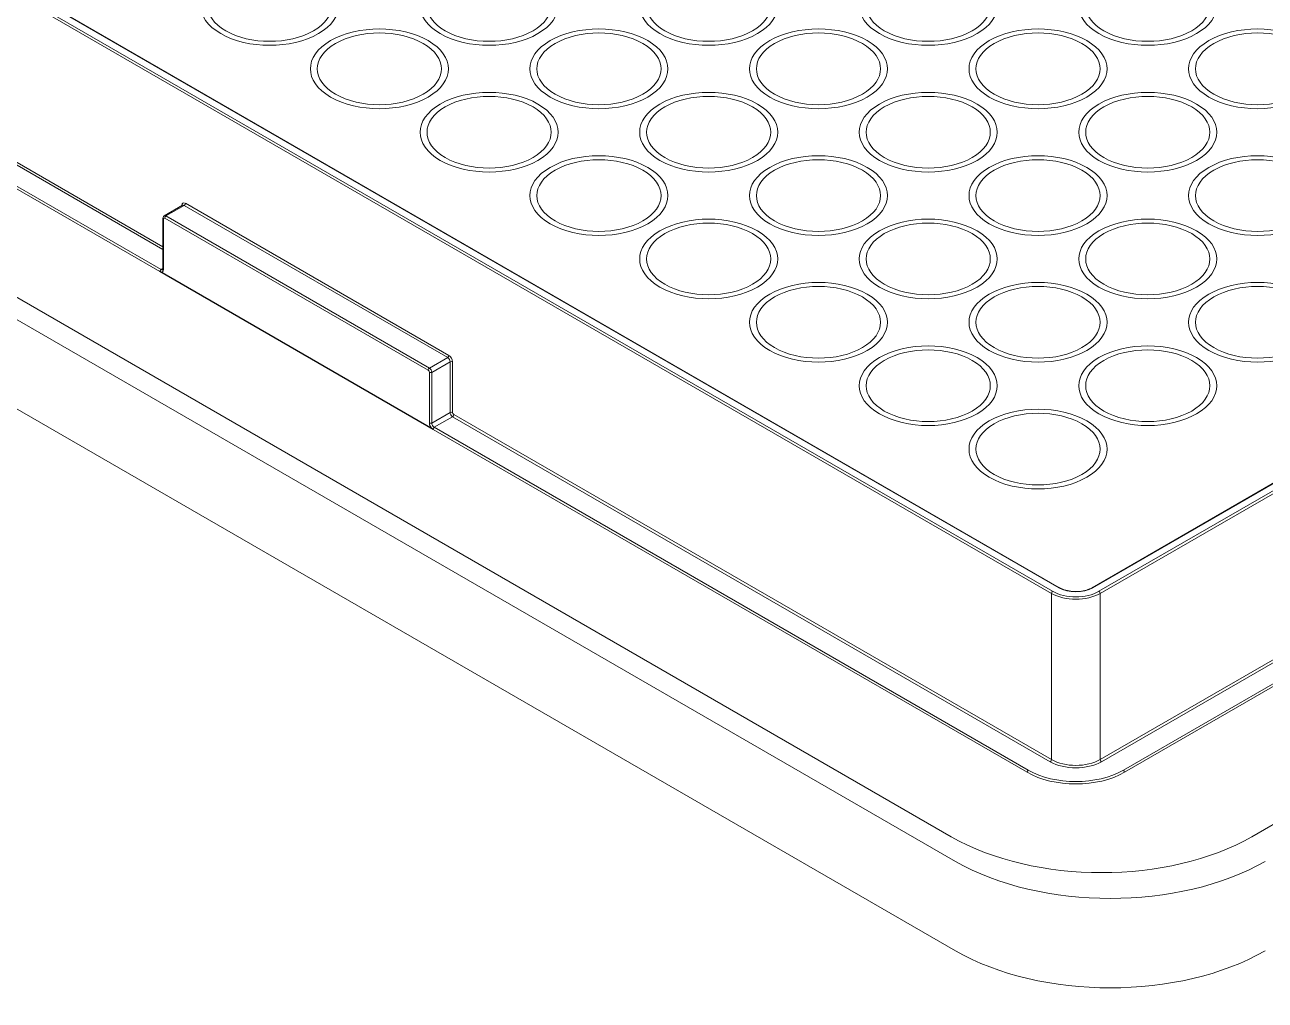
# Model space of a CAD drawing. Header units: inches. Extents: x 0.19 to 7.09, y 0.45 to 4.64.
# Drawn here: x 1.83 to 4.661, y 0.455 to 2.681 of the extents above; entities that cross this region are included whole.
import ezdxf

# ---------------------------------------------------------------- set-up
doc = ezdxf.new("R2010")
doc.units = ezdxf.units.IN
doc.header["$MEASUREMENT"] = 0

msp = doc.modelspace()

# ---------------------------------------------------------------- linework, layer by layer
at = {"color": 0, "linetype": 'Continuous', "lineweight": 0, "extrusion": (-1.66533e-16, 0.816497, 0.57735)}
for p, q in [((0.9602, 3.261, -0.6919), (4.1903, 1.3961, -0.6919)), ((4.1923, 1.3963, -0.6919), (0.9622, 3.2612, -0.6919)), ((0.9447, 3.2475, -0.6919), (4.1736, 1.3833, -0.6919)), ((4.1764, 1.3881, -0.6919), (0.9475, 3.2523, -0.6919)), ((0.7828, 2.9005, -0.6919), (2.1386, 2.1178, -0.6919)), ((2.1413, 2.1226, -0.6919), (0.7856, 2.9053, -0.6919)), ((0.9419, 2.8633, -0.6919), (2.1458, 2.1683, -0.6919)), ((2.1458, 2.1747, -0.6919), (0.9447, 2.8681, -0.6919)), ((0.3898, 2.8296, -0.6919), (3.9544, 0.7716, -0.6919)), ((3.9451, 0.8279, -0.6919), (0.4874, 2.8242, -0.6919)), ((6.4433, 2.6532, -0.6919), (4.2663, 1.3963, -0.6919)), ((4.2682, 1.3961, -0.6919), (6.4452, 2.653, -0.6919)), ((6.4591, 2.645, -0.6919), (4.2821, 1.3881, -0.6919)), ((4.2849, 1.3833, -0.6919), (6.4619, 2.6401, -0.6919)), ((3.9544, 0.5674, -0.6919), (0.3898, 2.6255, -0.6919)), ((2.1485, 2.2451, -0.6919), (2.1903, 2.2693, -0.6919)), ((2.1525, 2.2448, -0.6919), (2.1942, 2.2689, -0.6919)), ((2.1887, 2.2689, -0.6919), (2.1887, 2.2683, -0.6919)), ((2.1942, 2.2689, -0.6919), (2.7956, 1.9217, -0.6919)), ((2.7983, 1.9265, -0.6919), (2.197, 2.2737, -0.6919)), ((2.1458, 2.1242, -0.6919), (2.1458, 2.2399, -0.6919)), ((2.1469, 2.1226, -0.6919), (2.1469, 2.2383, -0.6919)), ((2.1497, 2.2399, -0.6919), (2.751, 1.8928, -0.6919)), ((2.7538, 1.8976, -0.6919), (2.1525, 2.2448, -0.6919)), ((6.4619, 2.2608, -0.6919), (4.2849, 1.0039, -0.6919)), ((4.2877, 0.9991, -0.6919), (6.4647, 2.256, -0.6919)), ((6.4981, 2.2271, -0.6919), (4.3378, 0.9798, -0.6919)), ((4.3406, 0.975, -0.6919), (6.5009, 2.2223, -0.6919)), ((2.1458, 2.1251, -0.6919), (2.1413, 2.1226, -0.6919)), ((6.7989, 2.0795, -0.6919), (4.6309, 0.8279, -0.6919)), ((2.7956, 1.9217, -0.6919), (2.7538, 1.8976, -0.6919)), ((2.7594, 1.8879, -0.6919), (2.8011, 1.912, -0.6919)), ((2.8011, 1.912, -0.6919), (2.8011, 1.7963, -0.6919)), ((2.8067, 1.7963, -0.6919), (2.8067, 1.912, -0.6919)), ((2.7538, 1.8879, -0.6919), (2.7538, 1.7722, -0.6919)), ((2.7594, 1.7722, -0.6919), (2.7594, 1.8879, -0.6919)), ((2.8011, 1.7963, -0.6919), (2.7594, 1.7722, -0.6919)), ((2.7649, 1.7626, -0.6919), (2.8067, 1.7867, -0.6919)), ((2.8067, 1.7867, -0.6919), (4.1708, 0.9991, -0.6919)), ((4.1736, 1.0039, -0.6919), (2.8095, 1.7915, -0.6919)), ((2.7621, 1.7577, -0.6919), (4.1179, 0.975, -0.6919)), ((4.1207, 0.9798, -0.6919), (2.7649, 1.7626, -0.6919)), ((4.1736, 1.0039, -0.6919), (4.1736, 1.3833, -0.6919)), ((4.2849, 1.0039, -0.6919), (4.2849, 1.3833, -0.6919))]:
    msp.add_line(p, q, dxfattribs=at)
msp.add_line((2.7621, 1.7577, -0.6919), (2.1386, 2.1178, -0.6919))
at = {"color": 0, "linetype": 'Continuous', "lineweight": 0}
for centre, major_axis, start_param, end_param in [((2.3891, 2.7253, -0.6919), (0.1575, 0), -2.356194, 3.926991), ((2.3891, 2.7253, -0.6919), (0.1417, 0), -2.356194, 3.926991), ((2.8902, 2.7253, -0.6919), (0.1575, 0), -2.356194, 3.926991), ((2.8902, 2.7253, -0.6919), (0.1417, 0), -2.356194, 3.926991), ((3.3913, 2.7253, -0.6919), (0.1575, 0), -2.356194, 3.926991), ((3.3913, 2.7253, -0.6919), (0.1417, 0), -2.356194, 3.926991), ((3.8924, 2.7253, -0.6919), (0.1575, 0), -2.356194, 3.926991), ((3.8924, 2.7253, -0.6919), (0.1417, 0), -2.356194, 3.926991), ((4.3935, 2.7253, -0.6919), (0.1575, 0), -2.356194, 3.926991), ((4.3935, 2.7253, -0.6919), (0.1417, 0), -2.356194, 3.926991), ((2.6397, 2.5807, -0.6919), (0.1575, 0), -2.356194, 3.926991), ((2.6397, 2.5807, -0.6919), (0.1417, 0), -2.356194, 3.926991), ((3.1408, 2.5807, -0.6919), (0.1575, 0), -2.356194, 3.926991), ((3.1408, 2.5807, -0.6919), (0.1417, 0), -2.356194, 3.926991), ((3.6419, 2.5807, -0.6919), (0.1575, 0), -2.356194, 3.926991), ((3.6419, 2.5807, -0.6919), (0.1417, 0), -2.356194, 3.926991), ((4.143, 2.5807, -0.6919), (0.1575, 0), -2.356194, 3.926991), ((4.143, 2.5807, -0.6919), (0.1417, 0), -2.356194, 3.926991), ((4.6441, 2.5807, -0.6919), (0.1575, 0), -2.356194, 3.926991), ((4.6441, 2.5807, -0.6919), (0.1417, 0), -2.356194, 3.926991), ((2.8902, 2.436, -0.6919), (0.1575, 0), -2.356194, 3.926991), ((2.8902, 2.436, -0.6919), (0.1417, 0), -2.356194, 3.926991), ((3.3913, 2.436, -0.6919), (0.1575, 0), -2.356194, 3.926991), ((3.3913, 2.436, -0.6919), (0.1417, 0), -2.356194, 3.926991), ((3.8924, 2.436, -0.6919), (0.1575, 0), -2.356194, 3.926991), ((3.8924, 2.436, -0.6919), (0.1417, 0), -2.356194, 3.926991), ((4.3935, 2.436, -0.6919), (0.1575, 0), -2.356194, 3.926991), ((4.3935, 2.436, -0.6919), (0.1417, 0), -2.356194, 3.926991), ((3.1408, 2.2914, -0.6919), (0.1575, 0), -2.356194, 3.926991), ((3.6419, 2.2914, -0.6919), (0.1575, 0), -2.356194, 3.926991), ((4.143, 2.2914, -0.6919), (0.1575, 0), -2.356194, 3.926991), ((4.6441, 2.2914, -0.6919), (0.1575, 0), -2.356194, 3.926991), ((3.1408, 2.2914, -0.6919), (0.1417, 0), -2.356194, 3.926991), ((3.6419, 2.2914, -0.6919), (0.1417, 0), -2.356194, 3.926991), ((4.143, 2.2914, -0.6919), (0.1417, 0), -2.356194, 3.926991), ((4.6441, 2.2914, -0.6919), (0.1417, 0), -2.356194, 3.926991), ((2.197, 2.264, -0.6919), (-0.0059, 0.0102), -0.785398, 0.785398), ((2.1497, 2.2399, -0.6919), (-0.00394, 0), 0, 0.785398), ((2.1525, 2.2383, -0.6919), (-0.00394, 0.00682), -0.785398, 0), ((2.1525, 2.2415, -0.6919), (-0.00197, -0.00341), -2.356194, -0.785398), ((3.3913, 2.1467, -0.6919), (0.1575, 0), -2.356194, 3.926991), ((3.8924, 2.1467, -0.6919), (0.1575, 0), -2.356194, 3.926991), ((4.3935, 2.1467, -0.6919), (0.1575, 0), -2.356194, 3.926991), ((3.3913, 2.1467, -0.6919), (0.1417, 0), -2.356194, 3.926991), ((3.8924, 2.1467, -0.6919), (0.1417, 0), -2.356194, 3.926991), ((4.3935, 2.1467, -0.6919), (0.1417, 0), -2.356194, 3.926991), ((2.1497, 2.1242, -0.6919), (-0.00394, 0), 0, 0.785398), ((2.1386, 2.1274, -0.6919), (0.0059, -0.0102), -0.785398, 0.785398), ((3.6419, 2.0021, -0.6919), (0.1575, 0), -2.356194, 3.926991), ((4.143, 2.0021, -0.6919), (0.1575, 0), -2.356194, 3.926991), ((4.6441, 2.0021, -0.6919), (0.1575, 0), -2.356194, 3.926991), ((3.6419, 2.0021, -0.6919), (0.1417, 0), -2.356194, 3.926991), ((4.143, 2.0021, -0.6919), (0.1417, 0), -2.356194, 3.926991), ((4.6441, 2.0021, -0.6919), (0.1417, 0), -2.356194, 3.926991), ((3.8924, 1.8574, -0.6919), (0.1575, 0), -2.356194, 3.926991), ((4.3935, 1.8574, -0.6919), (0.1575, 0), -2.356194, 3.926991), ((2.7983, 1.9169, -0.6919), (-0.0059, 0.0102), -2.356194, -0.785398), ((3.8924, 1.8574, -0.6919), (0.1417, 0), -2.356194, 3.926991), ((4.3935, 1.8574, -0.6919), (0.1417, 0), -2.356194, 3.926991), ((2.7538, 1.8944, -0.6919), (-0.00197, -0.00341), -2.356194, -0.785398), ((2.7538, 1.8912, -0.6919), (-0.00394, 0.00682), -2.356194, -0.785398), ((2.8039, 1.9104, -0.6919), (-0.00394, 0), -2.356194, -0.785398), ((4.143, 1.7127, -0.6919), (0.1575, 0), -2.356194, 3.926991), ((2.8039, 1.7947, -0.6919), (-0.00394, 0), -2.356194, -0.785398), ((2.8067, 1.7931, -0.6919), (0.00394, -0.00682), -2.356194, -0.785398), ((4.143, 1.7127, -0.6919), (0.1417, 0), -2.356194, 3.926991), ((2.7621, 1.7674, -0.6919), (0.0059, -0.0102), -2.356194, -0.785398), ((2.7649, 1.7594, -0.6919), (-0.00197, -0.00341), -2.356194, -0.785398), ((4.1764, 1.3849, -0.6919), (-0.00197, -0.00341), -2.356194, -0.785398), ((4.1903, 1.3929, -0.6919), (0.00197, 0.00341), 0, 0.785398), ((4.2293, 1.4186, -0.6919), (0.0551, 0), -2.356194, -0.785398), ((4.2293, 1.4154, -0.6919), (0.0787, 0), -2.356194, -0.785398), ((4.2293, 1.0329, -0.6919), (0.0827, 0), -2.356194, -0.785398), ((4.2877, 1.0023, -0.6919), (0.00197, -0.00341), -2.356194, -0.785398), ((4.1207, 0.9766, -0.6919), (-0.00197, -0.00341), -2.356194, -0.785398), ((4.2293, 1.0393, -0.6919), (0.1575, 0), -2.356194, -0.785398), ((4.3079, 0.9757, -0.6919), (0.5, 0), -2.356194, -0.785398)]:
    msp.add_ellipse(centre, major_axis=major_axis, ratio=0.57735, start_param=start_param, end_param=end_param, dxfattribs=at)
at = {"color": 0, "linetype": 'Continuous', "lineweight": 0, "extrusion": (1.58995e-17, -2.22045e-16, -1)}
msp.add_ellipse((2.1859, 2.2673, -0.6919), major_axis=(0.00394, 0), ratio=0.57735, start_param=-0.785398, end_param=-0.612972, dxfattribs=at)
at = {"color": 0, "linetype": 'Continuous', "lineweight": 0, "extrusion": (2.20052e-16, 6.29482e-17, -1)}
msp.add_ellipse((2.1942, 2.2624, -0.6919), major_axis=(-0.00394, 0.00682), ratio=0.57735, start_param=0, end_param=0.785398, dxfattribs=at)
at = {"color": 0, "linetype": 'Continuous', "lineweight": 0, "extrusion": (0, 0, -1)}
for centre in [(2.1942, 2.2721, -0.6919), (2.7956, 1.9249, -0.6919)]:
    msp.add_ellipse(centre, major_axis=(-0.00197, -0.00341), ratio=0.57735, start_param=-2.356194, end_param=-0.785398, dxfattribs=at)
at = {"color": 0, "linetype": 'Continuous', "lineweight": 0, "extrusion": (2.2377e-16, 9.9638e-19, -1)}
msp.add_ellipse((2.1497, 2.2367, -0.6919), major_axis=(-0.00197, 0.00341), ratio=0.57735, start_param=-0.785398, end_param=0.785398, dxfattribs=at)
at = {"color": 0, "linetype": 'Continuous', "lineweight": 0, "extrusion": (-2.68126e-16, 9.07038e-17, -1)}
msp.add_ellipse((2.1413, 2.1194, -0.6919), major_axis=(0.00197, 0.00341), ratio=0.57735, start_param=-2.356194, end_param=-0.785398, dxfattribs=at)
at = {"color": 0, "linetype": 'Continuous', "lineweight": 0, "extrusion": (4.80741e-17, 2.77556e-17, -1)}
for centre, start_param, end_param in [((2.1413, 2.129, -0.6919), 0, 0.785398), ((2.7956, 1.9153, -0.6919), -2.356194, -0.785398)]:
    msp.add_ellipse(centre, major_axis=(0.00394, -0.00682), ratio=0.57735, start_param=start_param, end_param=end_param, dxfattribs=at)
at = {"color": 0, "linetype": 'Continuous', "lineweight": 0, "extrusion": (-6.83926e-17, -1.03585e-16, -1)}
for centre in [(2.751, 1.8895, -0.6919), (4.2821, 1.3849, -0.6919)]:
    msp.add_ellipse(centre, major_axis=(0.00197, -0.00341), ratio=0.57735, start_param=-2.356194, end_param=-0.785398, dxfattribs=at)
at = {"color": 0, "linetype": 'Continuous', "lineweight": 0, "extrusion": (-1.40776e-16, -5.55112e-17, -1)}
msp.add_ellipse((2.7566, 1.8895, -0.6919), major_axis=(-0.00394, 0), ratio=0.57735, start_param=-2.356194, end_param=-0.785398, dxfattribs=at)
at = {"color": 0, "linetype": 'Continuous', "lineweight": 0, "extrusion": (6.83926e-17, 1.03585e-16, -1)}
msp.add_ellipse((2.8095, 1.7947, -0.6919), major_axis=(-0.00197, 0.00341), ratio=0.57735, start_param=-2.356194, end_param=-0.785398, dxfattribs=at)
at = {"color": 0, "linetype": 'Continuous', "lineweight": 0, "extrusion": (-1.40504e-16, 1.45219e-16, -1)}
msp.add_ellipse((2.8067, 1.7899, -0.6919), major_axis=(-0.00197, -0.00341), ratio=0.57735, start_param=-2.356194, end_param=-0.785398, dxfattribs=at)
at = {"color": 0, "linetype": 'Continuous', "lineweight": 0, "extrusion": (-1.56401e-16, -2.22045e-16, -1)}
msp.add_ellipse((2.7566, 1.7738, -0.6919), major_axis=(-0.00394, 0), ratio=0.57735, start_param=-2.356194, end_param=-0.785398, dxfattribs=at)
at = {"color": 0, "linetype": 'Continuous', "lineweight": 0, "extrusion": (1.47941e-16, 2.13149e-17, -1)}
msp.add_ellipse((2.7649, 1.769, -0.6919), major_axis=(-0.00394, 0.00682), ratio=0.57735, start_param=-2.356194, end_param=-0.785398, dxfattribs=at)
at = {"color": 0, "linetype": 'Continuous', "lineweight": 0, "extrusion": (2.91049e-17, -1.11022e-16, -1)}
msp.add_ellipse((4.2293, 1.4186, -0.6919), major_axis=(-0.0748, 0), ratio=0.57735, start_param=-2.356194, end_param=-0.785398, dxfattribs=at)
at = {"color": 0, "linetype": 'Continuous', "lineweight": 0, "extrusion": (1.96015e-16, 4.90704e-17, -1)}
msp.add_ellipse((4.2682, 1.3929, -0.6919), major_axis=(-0.00197, 0.00341), ratio=0.57735, start_param=0, end_param=0.785398, dxfattribs=at)
at = {"color": 0, "linetype": 'Continuous', "lineweight": 0, "extrusion": (-1.20185e-16, 6.93889e-17, -1)}
msp.add_ellipse((4.1708, 1.0023, -0.6919), major_axis=(-0.00197, -0.00341), ratio=0.57735, start_param=-2.356194, end_param=-0.785398, dxfattribs=at)
at = {"color": 0, "linetype": 'Continuous', "lineweight": 0, "extrusion": (8.93556e-17, -5.55112e-17, -1)}
msp.add_ellipse((4.2293, 1.0361, -0.6919), major_axis=(-0.0787, 0), ratio=0.57735, start_param=-2.356194, end_param=-0.785398, dxfattribs=at)
at = {"color": 0, "linetype": 'Continuous', "lineweight": 0, "extrusion": (4.69569e-17, -2.22045e-16, -1)}
msp.add_ellipse((4.2293, 1.0425, -0.6919), major_axis=(-0.1535, 0), ratio=0.57735, start_param=-2.356194, end_param=-0.785398, dxfattribs=at)
at = {"color": 0, "linetype": 'Continuous', "lineweight": 0, "extrusion": (4.43555e-17, 8.97074e-17, -1)}
msp.add_ellipse((4.3378, 0.9766, -0.6919), major_axis=(0.00197, -0.00341), ratio=0.57735, start_param=-2.356194, end_param=-0.785398, dxfattribs=at)
at = {"color": 0, "linetype": 'Continuous', "lineweight": 0, "extrusion": (6.55973e-17, -5.55112e-17, -1)}
msp.add_ellipse((4.288, 1.0259, -0.6919), major_axis=(-0.485, 0), ratio=0.57735, start_param=-2.356194, end_param=-0.785398, dxfattribs=at)
at = {"color": 0, "linetype": 'Continuous', "lineweight": 0, "extrusion": (7.63355e-17, -2.22045e-16, -1)}
msp.add_ellipse((4.3079, 0.7716, -0.6919), major_axis=(-0.5, 0), ratio=0.57735, start_param=-2.356194, end_param=-0.785398, dxfattribs=at)
at = {"color": 0, "linetype": 'Continuous', "lineweight": 0}
for points, knots in [([(2.1458, 2.2399, -0.6919), (2.1458, 2.2408, -0.6919), (2.1459, 2.2416, -0.6919), (2.1465, 2.2431, -0.6919), (2.1469, 2.2437, -0.6919), (2.1477, 2.2446, -0.6919), (2.1481, 2.2449, -0.6919), (2.1485, 2.2451, -0.6919)], [0, 0, 0, 0, 0.002620364, 0.002620364, 0.005036477, 0.005036477, 0.006566435, 0.006566435, 0.006566435, 0.006566435]), ([(2.1453, 2.1222, -0.6919), (2.1453, 2.1222, -0.6919), (2.1453, 2.1222, -0.6919), (2.1455, 2.1226, -0.6919), (2.1456, 2.1228, -0.6919), (2.1457, 2.1234, -0.6919), (2.1458, 2.1238, -0.6919), (2.1458, 2.1242, -0.6919)], [0, 0, 0, 0, 0.003421133, 0.003421133, 0.005294391, 0.005294391, 0.007310738, 0.007310738, 0.007310738, 0.007310738]), ([(4.2663, 1.3963, -0.6919), (4.2626, 1.3942, -0.6919), (4.2582, 1.3923, -0.6919), (4.2487, 1.3895, -0.6919), (4.2435, 1.3885, -0.6919), (4.2328, 1.3874, -0.6919), (4.2272, 1.3874, -0.6919), (4.2164, 1.3883, -0.6919), (4.2111, 1.3892, -0.6919), (4.2014, 1.3919, -0.6919), (4.1969, 1.3937, -0.6919), (4.1928, 1.396, -0.6919), (4.1925, 1.3961, -0.6919), (4.1923, 1.3963, -0.6919)], [0, 0, 0, 0, 0.306993, 0.306993, 0.615993, 0.615993, 0.926747, 0.926747, 1.237582, 1.237582, 1.546782, 1.546782, 1.570796, 1.570796, 1.570796, 1.570796])]:
    msp.add_open_spline(points, degree=3, knots=knots, dxfattribs=at)

doc.saveas('drawing.dxf')
